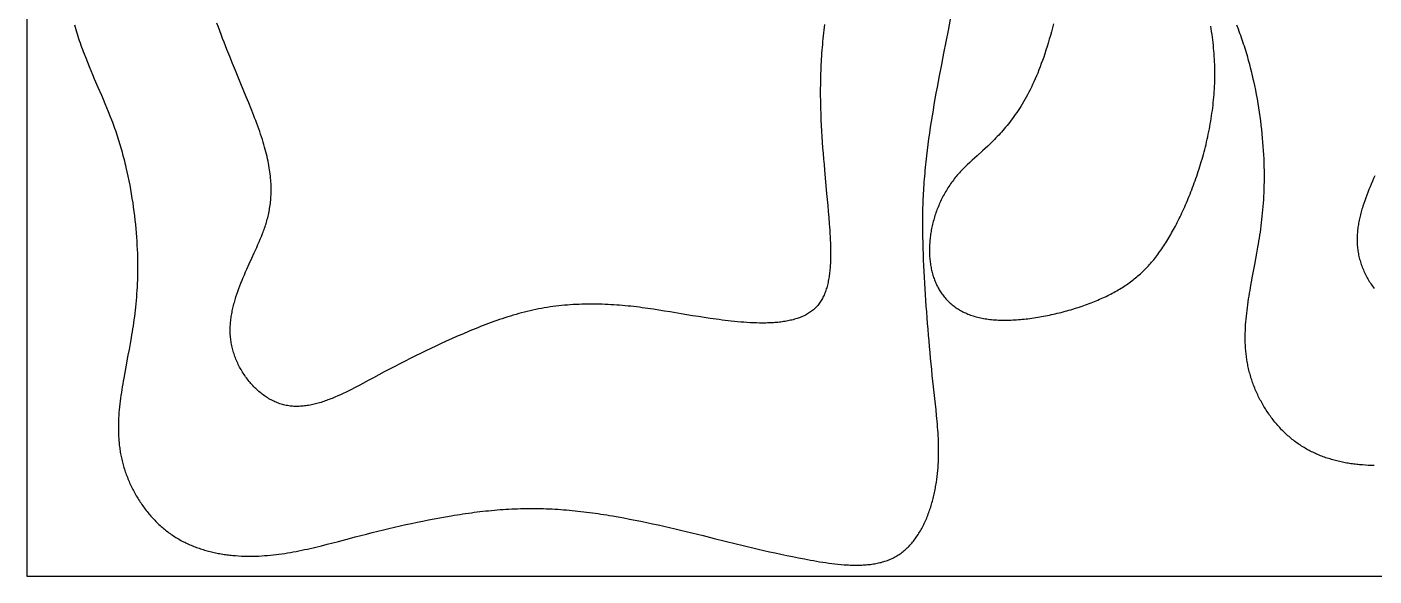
# Model space of a CAD drawing. Header units: millimetres. Extents: x 48852 to 50952, y 4792 to 5692.
# Drawn here: x 48852 to 49677, y 4792 to 5129 of the extents above; entities that cross this region are included whole.
import ezdxf

# ---------------------------------------------------------------- set-up
doc = ezdxf.new("R2010")
doc.units = ezdxf.units.MM
doc.layers.add('ESPEJO_1_ASPIRE', color=18, linetype='Continuous', true_color=0x4c0000)
doc.layers.add('Predeterminada', color=18, linetype='Continuous', true_color=0x000000)

msp = doc.modelspace()

# ---------------------------------------------------------------- linework, layer by layer
at = {"layer": 'ESPEJO_1_ASPIRE'}
for points in [[(48881.54, 5129.9), (48881.94, 5128.49), (48882.35, 5127.09), (48882.77, 5125.71), (48883.2, 5124.32), (48883.63, 5122.95), (48884.08, 5121.59), (48884.54, 5120.23), (48885, 5118.89), (48885.47, 5117.55), (48885.95, 5116.21), (48886.43, 5114.89), (48886.93, 5113.57), (48887.42, 5112.25), (48888.44, 5109.65), (48889.47, 5107.06), (48890.52, 5104.49), (48891.58, 5101.94), (48892.66, 5099.4), (48893.74, 5096.87), (48895.91, 5091.84), (48898.08, 5086.83), (48899.15, 5084.32), (48900.22, 5081.81), (48901.26, 5079.3), (48902.29, 5076.77), (48903.3, 5074.24), (48904.29, 5071.69), (48904.77, 5070.41), (48905.25, 5069.12), (48905.72, 5067.84), (48906.18, 5066.54), (48906.63, 5065.24), (48907.08, 5063.94), (48907.51, 5062.63), (48907.94, 5061.32), (48908.36, 5060), (48908.78, 5058.68), (48909.18, 5057.35), (48909.58, 5056.03), (48909.97, 5054.69), (48910.35, 5053.36), (48910.72, 5052.02), (48911.08, 5050.68), (48911.44, 5049.34), (48911.79, 5047.99), (48912.13, 5046.64), (48912.47, 5045.29), (48912.79, 5043.94), (48913.11, 5042.59), (48913.73, 5039.88), (48914.31, 5037.17), (48914.87, 5034.46), (48915.4, 5031.75), (48915.9, 5029.04), (48916.36, 5026.33), (48916.8, 5023.64), (48917.22, 5020.95), (48917.6, 5018.27), (48917.96, 5015.6), (48918.29, 5012.95), (48918.59, 5010.31), (48918.87, 5007.68), (48919.12, 5005.08), (48919.34, 5002.5), (48919.54, 4999.94), (48919.71, 4997.4), (48919.86, 4994.89), (48919.98, 4992.41), (48920.08, 4989.96), (48920.15, 4987.54), (48920.2, 4985.15), (48920.23, 4982.8), (48920.23, 4980.48), (48920.21, 4978.2), (48920.16, 4975.95), (48920.1, 4973.74), (48920.02, 4971.56), (48919.91, 4969.41), (48919.79, 4967.29), (48919.65, 4965.2), (48919.5, 4963.14), (48919.32, 4961.1), (48919.13, 4959.09), (48918.93, 4957.1), (48918.71, 4955.13), (48918.48, 4953.19), (48918.24, 4951.27), (48917.99, 4949.36), (48917.72, 4947.48), (48917.45, 4945.61), (48917.16, 4943.76), (48916.87, 4941.92), (48916.57, 4940.09), (48916.27, 4938.28), (48915.64, 4934.69), (48914.99, 4931.13), (48914.33, 4927.6), (48913, 4920.58), (48912.35, 4917.07), (48911.72, 4913.56), (48911.41, 4911.81), (48911.11, 4910.05), (48910.82, 4908.3), (48910.54, 4906.54), (48910.28, 4904.79), (48910.02, 4903.03), (48909.78, 4901.28), (48909.56, 4899.53), (48909.35, 4897.77), (48909.16, 4896.02), (48909, 4894.27), (48908.85, 4892.52), (48908.72, 4890.77), (48908.62, 4889.03), (48908.54, 4887.28), (48908.49, 4885.54), (48908.47, 4883.79), (48908.47, 4882.05), (48908.48, 4881.18), (48908.5, 4880.31), (48908.53, 4879.45), (48908.56, 4878.58), (48908.61, 4877.71), (48908.66, 4876.84), (48908.72, 4875.97), (48908.79, 4875.11), (48908.87, 4874.24), (48908.95, 4873.38), (48909.05, 4872.51), (48909.15, 4871.65), (48909.26, 4870.78), (48909.39, 4869.92), (48909.52, 4869.06), (48909.66, 4868.2), (48909.81, 4867.33), (48909.98, 4866.47), (48910.15, 4865.61), (48910.33, 4864.75), (48910.52, 4863.9), (48910.73, 4863.04), (48910.94, 4862.18), (48911.16, 4861.33), (48911.4, 4860.47), (48911.64, 4859.62), (48911.9, 4858.77), (48912.16, 4857.92), (48912.44, 4857.07), (48912.72, 4856.23), (48913.02, 4855.38), (48913.32, 4854.54), (48913.63, 4853.7), (48913.96, 4852.87), (48914.29, 4852.03), (48914.63, 4851.2), (48914.98, 4850.38), (48915.34, 4849.56), (48915.71, 4848.74), (48916.09, 4847.92), (48916.48, 4847.11), (48916.88, 4846.3), (48917.29, 4845.49), (48917.7, 4844.69), (48918.13, 4843.9), (48918.56, 4843.11), (48919, 4842.32), (48919.45, 4841.54), (48919.91, 4840.76), (48920.38, 4839.99), (48920.85, 4839.22), (48921.34, 4838.46), (48921.83, 4837.71), (48922.33, 4836.96), (48922.84, 4836.22), (48923.36, 4835.48), (48923.88, 4834.75), (48924.41, 4834.02), (48924.96, 4833.3), (48925.5, 4832.59), (48926.06, 4831.89), (48926.62, 4831.19), (48927.2, 4830.5), (48927.77, 4829.82), (48928.36, 4829.14), (48928.95, 4828.47), (48929.56, 4827.81), (48930.16, 4827.16), (48930.78, 4826.52), (48931.4, 4825.88), (48932.03, 4825.25), (48932.67, 4824.63), (48933.31, 4824.02), (48933.96, 4823.42), (48934.62, 4822.83), (48935.28, 4822.25), (48935.95, 4821.67), (48936.63, 4821.11), (48937.31, 4820.55), (48938, 4820.01), (48938.7, 4819.47), (48939.4, 4818.95), (48940.11, 4818.43), (48940.82, 4817.93), (48941.55, 4817.44), (48942.27, 4816.95), (48943, 4816.48), (48943.74, 4816.02), (48944.49, 4815.56), (48945.24, 4815.12), (48945.99, 4814.69), (48946.75, 4814.27), (48947.52, 4813.86), (48948.29, 4813.45), (48949.06, 4813.06), (48949.84, 4812.68), (48950.63, 4812.31), (48951.42, 4811.95), (48952.21, 4811.59), (48953.01, 4811.25), (48953.81, 4810.91), (48954.62, 4810.59), (48955.43, 4810.27), (48956.25, 4809.97), (48957.06, 4809.67), (48957.89, 4809.38), (48958.71, 4809.11), (48959.54, 4808.84), (48960.38, 4808.58), (48961.22, 4808.32), (48962.06, 4808.08), (48962.9, 4807.85), (48963.75, 4807.62), (48964.6, 4807.4), (48965.45, 4807.2), (48966.3, 4807), (48967.16, 4806.8), (48968.02, 4806.62), (48968.89, 4806.45), (48969.75, 4806.28), (48970.62, 4806.12), (48971.49, 4805.97), (48972.36, 4805.83), (48973.23, 4805.69), (48974.11, 4805.57), (48974.98, 4805.45), (48975.86, 4805.34), (48976.74, 4805.24), (48977.62, 4805.14), (48978.51, 4805.05), (48980.27, 4804.9), (48982.04, 4804.77), (48983.82, 4804.68), (48985.6, 4804.61), (48987.37, 4804.57), (48989.15, 4804.56), (48990.93, 4804.57), (48992.7, 4804.61), (48994.48, 4804.68), (48996.25, 4804.77), (48998.02, 4804.89), (48999.78, 4805.03), (49001.54, 4805.19), (49003.3, 4805.37), (49005.06, 4805.57), (49006.81, 4805.8), (49008.56, 4806.04), (49010.31, 4806.3), (49012.06, 4806.58), (49013.8, 4806.88), (49015.54, 4807.19), (49017.28, 4807.52), (49019.02, 4807.86), (49020.76, 4808.21), (49022.49, 4808.58), (49024.22, 4808.96), (49025.95, 4809.35), (49027.68, 4809.75), (49029.41, 4810.15), (49032.87, 4810.99), (49036.31, 4811.86), (49039.76, 4812.75), (49043.2, 4813.64), (49050.08, 4815.45), (49053.52, 4816.35), (49056.96, 4817.24), (49060.4, 4818.11), (49063.84, 4818.98), (49067.28, 4819.84), (49070.72, 4820.68), (49074.16, 4821.51), (49077.61, 4822.32), (49081.06, 4823.11), (49084.51, 4823.89), (49087.97, 4824.65), (49091.43, 4825.39), (49094.9, 4826.11), (49098.37, 4826.81), (49101.85, 4827.48), (49105.33, 4828.13), (49108.83, 4828.75), (49112.32, 4829.35), (49114.07, 4829.63), (49115.83, 4829.91), (49117.58, 4830.19), (49119.33, 4830.45), (49121.09, 4830.71), (49122.85, 4830.95), (49124.61, 4831.19), (49126.36, 4831.42), (49128.12, 4831.64), (49129.89, 4831.85), (49131.65, 4832.06), (49133.41, 4832.25), (49135.17, 4832.43), (49136.94, 4832.6), (49138.7, 4832.76), (49140.47, 4832.91), (49142.23, 4833.05), (49144, 4833.18), (49145.77, 4833.3), (49147.53, 4833.41), (49149.3, 4833.5), (49151.07, 4833.58), (49152.83, 4833.65), (49154.6, 4833.71), (49156.37, 4833.76), (49158.13, 4833.79), (49159.9, 4833.81), (49161.67, 4833.81), (49163.43, 4833.8), (49165.2, 4833.78), (49166.97, 4833.75), (49168.73, 4833.7), (49170.5, 4833.64), (49172.26, 4833.56), (49174.03, 4833.48), (49175.79, 4833.38), (49177.56, 4833.27), (49179.32, 4833.15), (49181.08, 4833.02), (49182.85, 4832.88), (49184.61, 4832.72), (49186.37, 4832.56), (49188.13, 4832.38), (49189.89, 4832.19), (49191.65, 4832), (49193.41, 4831.79), (49195.17, 4831.58), (49196.93, 4831.35), (49198.69, 4831.12), (49200.45, 4830.87), (49202.2, 4830.62), (49203.96, 4830.36), (49205.71, 4830.09), (49207.47, 4829.81), (49209.22, 4829.53), (49210.98, 4829.23), (49214.48, 4828.62), (49217.99, 4827.99), (49221.49, 4827.33), (49224.98, 4826.64), (49228.47, 4825.93), (49231.96, 4825.2), (49235.44, 4824.45), (49238.92, 4823.68), (49242.39, 4822.9), (49245.85, 4822.1), (49249.31, 4821.29), (49252.76, 4820.47), (49256.2, 4819.65), (49259.64, 4818.81), (49266.47, 4817.13), (49273.27, 4815.45), (49280.03, 4813.78), (49286.78, 4812.12), (49290.15, 4811.31), (49293.53, 4810.49), (49296.93, 4809.69), (49300.33, 4808.89), (49303.76, 4808.1), (49307.21, 4807.32), (49310.68, 4806.55), (49314.18, 4805.79), (49317.71, 4805.04), (49321.28, 4804.31), (49324.89, 4803.58), (49328.55, 4802.88), (49330.39, 4802.53), (49332.24, 4802.18), (49334.11, 4801.85), (49335.98, 4801.52), (49337.85, 4801.21), (49339.73, 4800.91), (49341.61, 4800.63), (49343.49, 4800.36), (49345.37, 4800.11), (49347.24, 4799.88), (49349.11, 4799.68), (49350.98, 4799.5), (49352.84, 4799.35), (49354.69, 4799.23), (49355.61, 4799.18), (49356.52, 4799.14), (49357.44, 4799.11), (49358.35, 4799.09), (49359.25, 4799.07), (49360.16, 4799.07), (49361.06, 4799.07), (49361.95, 4799.08), (49362.84, 4799.11), (49363.73, 4799.14), (49364.61, 4799.18), (49365.49, 4799.24), (49366.36, 4799.3), (49367.22, 4799.38), (49368.08, 4799.46), (49368.94, 4799.56), (49369.78, 4799.67), (49370.63, 4799.8), (49371.46, 4799.93), (49372.29, 4800.08), (49373.11, 4800.24), (49373.93, 4800.41), (49374.73, 4800.6), (49375.53, 4800.8), (49376.33, 4801.01), (49377.11, 4801.24), (49377.89, 4801.48), (49378.66, 4801.74), (49379.42, 4802.01), (49380.17, 4802.29), (49380.91, 4802.6), (49381.64, 4802.91), (49382.37, 4803.25), (49383.08, 4803.59), (49383.78, 4803.96), (49384.48, 4804.34), (49385.16, 4804.74), (49385.84, 4805.15), (49386.5, 4805.59), (49387.16, 4806.03), (49387.8, 4806.49), (49388.44, 4806.97), (49389.06, 4807.47), (49389.68, 4807.97), (49390.28, 4808.5), (49390.88, 4809.03), (49391.46, 4809.58), (49392.04, 4810.15), (49392.61, 4810.72), (49393.16, 4811.32), (49393.71, 4811.92), (49394.25, 4812.54), (49394.78, 4813.17), (49395.29, 4813.81), (49395.8, 4814.46), (49396.3, 4815.12), (49396.79, 4815.8), (49397.28, 4816.49), (49397.75, 4817.18), (49398.21, 4817.89), (49398.66, 4818.61), (49399.11, 4819.34), (49399.54, 4820.07), (49399.97, 4820.82), (49400.39, 4821.58), (49400.8, 4822.34), (49401.2, 4823.11), (49401.59, 4823.9), (49401.97, 4824.68), (49402.34, 4825.48), (49402.71, 4826.29), (49403.06, 4827.1), (49403.41, 4827.92), (49403.75, 4828.74), (49404.08, 4829.57), (49404.4, 4830.41), (49404.71, 4831.25), (49405.01, 4832.1), (49405.31, 4832.96), (49405.59, 4833.82), (49405.87, 4834.68), (49406.14, 4835.55), (49406.41, 4836.42), (49406.66, 4837.3), (49406.9, 4838.17), (49407.14, 4839.06), (49407.37, 4839.94), (49407.59, 4840.83), (49407.8, 4841.72), (49408.01, 4842.62), (49408.21, 4843.51), (49408.39, 4844.41), (49408.57, 4845.31), (49408.75, 4846.21), (49408.91, 4847.11), (49409.07, 4848.01), (49409.22, 4848.91), (49409.36, 4849.81), (49409.62, 4851.61), (49409.85, 4853.41), (49410.05, 4855.21), (49410.23, 4857), (49410.37, 4858.79), (49410.49, 4860.58), (49410.58, 4862.36), (49410.65, 4864.14), (49410.7, 4865.92), (49410.72, 4867.7), (49410.73, 4869.48), (49410.71, 4871.25), (49410.67, 4873.02), (49410.62, 4874.79), (49410.55, 4876.56), (49410.46, 4878.32), (49410.36, 4880.09), (49410.25, 4881.85), (49410.12, 4883.62), (49409.98, 4885.38), (49409.83, 4887.14), (49409.67, 4888.9), (49409.51, 4890.66), (49409.15, 4894.17), (49408.77, 4897.69), (49408.38, 4901.2), (49407.59, 4908.23), (49407.21, 4911.75), (49406.84, 4915.27), (49406.48, 4918.79), (49406.13, 4922.31), (49405.79, 4925.84), (49405.47, 4929.37), (49405.15, 4932.89), (49404.84, 4936.43), (49404.55, 4939.96), (49404.26, 4943.49), (49403.98, 4947.03), (49403.71, 4950.56), (49403.45, 4954.1), (49403.2, 4957.64), (49402.96, 4961.18), (49402.72, 4964.72), (49402.49, 4968.26), (49402.27, 4971.8), (49402.06, 4975.34), (49401.87, 4978.88), (49401.69, 4982.42), (49401.52, 4985.97), (49401.38, 4989.51), (49401.26, 4993.05), (49401.16, 4996.59), (49401.08, 5000.13), (49401.04, 5003.68), (49401.02, 5005.45), (49401.02, 5007.22), (49401.02, 5008.99), (49401.03, 5010.76), (49401.05, 5012.53), (49401.07, 5014.29), (49401.11, 5016.06), (49401.15, 5017.83), (49401.21, 5019.6), (49401.27, 5021.37), (49401.34, 5023.14), (49401.42, 5024.9), (49401.52, 5026.67), (49401.62, 5028.44), (49401.73, 5030.2), (49401.84, 5031.97), (49401.97, 5033.74), (49402.11, 5035.5), (49402.25, 5037.27), (49402.4, 5039.03), (49402.56, 5040.79), (49402.73, 5042.56), (49402.9, 5044.32), (49403.09, 5046.08), (49403.47, 5049.61), (49403.89, 5053.13), (49404.33, 5056.64), (49404.8, 5060.16), (49405.3, 5063.67), (49405.81, 5067.18), (49406.35, 5070.69), (49406.91, 5074.19), (49407.49, 5077.69), (49408.08, 5081.18), (49408.69, 5084.67), (49409.32, 5088.16), (49409.96, 5091.65), (49410.61, 5095.13), (49411.27, 5098.62), (49412.62, 5105.57), (49413.99, 5112.53), (49415.37, 5119.48), (49416.74, 5126.43), (49418.1, 5133.38)], [(49340.94, 5130.21), (49340.71, 5128.46), (49340.48, 5126.7), (49340.27, 5124.94), (49340.07, 5123.17), (49339.88, 5121.4), (49339.7, 5119.63), (49339.53, 5117.86), (49339.37, 5116.09), (49339.23, 5114.31), (49339.1, 5112.54), (49338.97, 5110.76), (49338.86, 5108.98), (49338.76, 5107.2), (49338.67, 5105.42), (49338.59, 5103.64), (49338.52, 5101.86), (49338.45, 5100.07), (49338.4, 5098.29), (49338.36, 5096.52), (49338.33, 5094.74), (49338.3, 5092.96), (49338.29, 5091.18), (49338.28, 5089.41), (49338.28, 5087.64), (49338.29, 5085.87), (49338.31, 5084.1), (49338.34, 5082.34), (49338.37, 5080.58), (49338.41, 5078.82), (49338.52, 5075.31), (49338.65, 5071.82), (49338.81, 5068.35), (49339, 5064.9), (49339.21, 5061.46), (49339.45, 5058.03), (49339.7, 5054.6), (49339.97, 5051.17), (49340.26, 5047.74), (49340.55, 5044.29), (49340.86, 5040.83), (49341.51, 5033.82), (49342.17, 5026.69), (49342.83, 5019.38), (49343.15, 5015.64), (49343.47, 5011.84), (49343.78, 5007.99), (49343.93, 5006.04), (49344.07, 5004.09), (49344.19, 5002.13), (49344.31, 5000.16), (49344.4, 4998.2), (49344.49, 4996.24), (49344.55, 4994.29), (49344.59, 4992.34), (49344.61, 4990.4), (49344.6, 4988.48), (49344.56, 4986.57), (49344.53, 4985.62), (49344.49, 4984.68), (49344.45, 4983.75), (49344.4, 4982.82), (49344.33, 4981.89), (49344.26, 4980.97), (49344.18, 4980.06), (49344.09, 4979.16), (49343.99, 4978.26), (49343.88, 4977.37), (49343.76, 4976.49), (49343.64, 4975.62), (49343.49, 4974.75), (49343.34, 4973.9), (49343.18, 4973.05), (49343.01, 4972.21), (49342.82, 4971.39), (49342.62, 4970.57), (49342.41, 4969.77), (49342.19, 4968.97), (49341.95, 4968.19), (49341.7, 4967.42), (49341.44, 4966.66), (49341.16, 4965.92), (49340.87, 4965.18), (49340.57, 4964.46), (49340.25, 4963.76), (49339.91, 4963.06), (49339.56, 4962.38), (49339.2, 4961.72), (49338.82, 4961.07), (49338.42, 4960.44), (49338.01, 4959.82), (49337.58, 4959.21), (49337.14, 4958.63), (49336.68, 4958.06), (49336.2, 4957.5), (49335.7, 4956.97), (49335.19, 4956.45), (49334.66, 4955.95), (49334.11, 4955.46), (49333.54, 4954.99), (49332.96, 4954.54), (49332.36, 4954.11), (49331.75, 4953.69), (49331.12, 4953.28), (49330.48, 4952.9), (49329.82, 4952.52), (49329.14, 4952.17), (49328.46, 4951.82), (49327.76, 4951.5), (49327.04, 4951.18), (49326.32, 4950.88), (49325.58, 4950.6), (49324.82, 4950.33), (49324.06, 4950.07), (49323.29, 4949.83), (49322.5, 4949.59), (49321.7, 4949.38), (49320.89, 4949.17), (49320.07, 4948.98), (49319.25, 4948.79), (49318.41, 4948.62), (49317.56, 4948.46), (49316.7, 4948.32), (49315.84, 4948.18), (49314.97, 4948.06), (49314.09, 4947.94), (49313.2, 4947.84), (49312.3, 4947.74), (49311.4, 4947.66), (49310.49, 4947.59), (49309.57, 4947.52), (49308.65, 4947.47), (49307.73, 4947.42), (49306.79, 4947.38), (49305.86, 4947.35), (49304.92, 4947.33), (49303.97, 4947.32), (49303.02, 4947.31), (49301.11, 4947.33), (49299.19, 4947.37), (49297.26, 4947.43), (49295.33, 4947.53), (49293.39, 4947.64), (49291.46, 4947.78), (49289.52, 4947.93), (49287.59, 4948.1), (49285.67, 4948.29), (49283.75, 4948.49), (49281.86, 4948.7), (49279.97, 4948.93), (49278.1, 4949.16), (49276.25, 4949.39), (49274.41, 4949.64), (49272.58, 4949.9), (49270.77, 4950.16), (49267.18, 4950.69), (49263.63, 4951.25), (49260.11, 4951.82), (49253.17, 4952.98), (49246.31, 4954.13), (49242.9, 4954.69), (49239.49, 4955.24), (49236.08, 4955.76), (49234.38, 4956.02), (49232.67, 4956.26), (49230.96, 4956.5), (49229.24, 4956.73), (49227.52, 4956.95), (49225.8, 4957.16), (49224.07, 4957.36), (49222.33, 4957.55), (49220.59, 4957.73), (49218.85, 4957.9), (49217.1, 4958.06), (49215.34, 4958.2), (49213.59, 4958.33), (49211.82, 4958.45), (49210.06, 4958.56), (49208.29, 4958.65), (49206.52, 4958.73), (49204.75, 4958.79), (49202.98, 4958.84), (49201.2, 4958.88), (49199.42, 4958.9), (49197.64, 4958.91), (49195.87, 4958.89), (49194.09, 4958.87), (49192.31, 4958.82), (49190.53, 4958.76), (49188.75, 4958.69), (49186.97, 4958.59), (49185.19, 4958.48), (49183.41, 4958.35), (49181.64, 4958.2), (49179.87, 4958.03), (49178.1, 4957.84), (49176.33, 4957.63), (49174.57, 4957.4), (49172.8, 4957.15), (49171.05, 4956.88), (49169.29, 4956.59), (49167.54, 4956.28), (49165.79, 4955.95), (49164.05, 4955.59), (49162.32, 4955.22), (49160.58, 4954.83), (49158.85, 4954.42), (49157.13, 4953.99), (49155.41, 4953.54), (49153.69, 4953.08), (49151.98, 4952.6), (49150.27, 4952.1), (49148.57, 4951.59), (49146.87, 4951.06), (49145.18, 4950.52), (49143.49, 4949.97), (49141.81, 4949.4), (49140.13, 4948.82), (49138.45, 4948.23), (49136.78, 4947.63), (49135.12, 4947.01), (49133.46, 4946.39), (49131.81, 4945.75), (49130.16, 4945.11), (49128.51, 4944.46), (49126.87, 4943.8), (49125.24, 4943.13), (49123.61, 4942.45), (49121.99, 4941.77), (49118.76, 4940.39), (49115.55, 4938.99), (49112.36, 4937.58), (49109.19, 4936.15), (49106.04, 4934.7), (49102.89, 4933.23), (49099.76, 4931.75), (49096.63, 4930.24), (49093.5, 4928.72), (49090.36, 4927.17), (49087.22, 4925.6), (49084.07, 4924), (49080.9, 4922.38), (49077.72, 4920.73), (49074.51, 4919.05), (49071.28, 4917.35), (49068.03, 4915.62), (49064.74, 4913.85), (49061.41, 4912.06), (49058.06, 4910.26), (49056.37, 4909.36), (49054.68, 4908.47), (49052.98, 4907.58), (49051.28, 4906.72), (49049.58, 4905.86), (49047.88, 4905.02), (49046.17, 4904.21), (49044.46, 4903.41), (49042.75, 4902.65), (49041.04, 4901.91), (49040.19, 4901.55), (49039.34, 4901.2), (49038.49, 4900.86), (49037.63, 4900.53), (49036.78, 4900.21), (49035.93, 4899.9), (49035.08, 4899.6), (49034.23, 4899.31), (49033.38, 4899.03), (49032.54, 4898.76), (49031.69, 4898.5), (49030.85, 4898.26), (49030.01, 4898.02), (49029.16, 4897.8), (49028.32, 4897.6), (49027.49, 4897.4), (49026.65, 4897.22), (49025.82, 4897.06), (49024.98, 4896.9), (49024.15, 4896.77), (49023.32, 4896.64), (49022.5, 4896.54), (49021.67, 4896.45), (49020.85, 4896.37), (49020.03, 4896.32), (49019.22, 4896.28), (49018.4, 4896.25), (49017.59, 4896.25), (49016.78, 4896.26), (49015.98, 4896.29), (49015.18, 4896.34), (49014.38, 4896.41), (49013.58, 4896.5), (49012.79, 4896.6), (49012, 4896.73), (49011.21, 4896.88), (49010.43, 4897.05), (49009.65, 4897.24), (49008.88, 4897.45), (49008.11, 4897.68), (49007.34, 4897.93), (49006.58, 4898.2), (49005.83, 4898.49), (49005.07, 4898.79), (49004.33, 4899.12), (49003.59, 4899.46), (49002.85, 4899.82), (49002.12, 4900.2), (49001.4, 4900.59), (49000.68, 4901.01), (48999.97, 4901.43), (48999.27, 4901.88), (48998.57, 4902.34), (48997.88, 4902.81), (48997.2, 4903.31), (48996.53, 4903.81), (48995.86, 4904.33), (48995.2, 4904.87), (48994.55, 4905.41), (48993.91, 4905.98), (48993.27, 4906.55), (48992.65, 4907.14), (48992.03, 4907.74), (48991.42, 4908.35), (48990.82, 4908.98), (48990.24, 4909.62), (48989.66, 4910.27), (48989.09, 4910.92), (48988.53, 4911.6), (48987.98, 4912.28), (48987.45, 4912.97), (48986.92, 4913.67), (48986.41, 4914.38), (48985.9, 4915.1), (48985.41, 4915.83), (48984.93, 4916.56), (48984.46, 4917.31), (48984.01, 4918.06), (48983.56, 4918.82), (48983.13, 4919.59), (48982.71, 4920.36), (48982.31, 4921.14), (48981.91, 4921.93), (48981.53, 4922.73), (48981.17, 4923.53), (48980.82, 4924.33), (48980.48, 4925.14), (48980.16, 4925.95), (48979.85, 4926.77), (48979.55, 4927.6), (48979.27, 4928.42), (48979.01, 4929.25), (48978.76, 4930.09), (48978.52, 4930.92), (48978.31, 4931.76), (48978.1, 4932.61), (48977.92, 4933.45), (48977.75, 4934.29), (48977.59, 4935.14), (48977.46, 4935.99), (48977.34, 4936.83), (48977.23, 4937.68), (48977.15, 4938.53), (48977.08, 4939.38), (48977.02, 4940.23), (48976.98, 4941.08), (48976.96, 4941.93), (48976.95, 4942.78), (48976.95, 4943.64), (48976.97, 4944.49), (48977.01, 4945.34), (48977.06, 4946.19), (48977.12, 4947.05), (48977.19, 4947.9), (48977.28, 4948.76), (48977.38, 4949.61), (48977.49, 4950.46), (48977.62, 4951.32), (48977.76, 4952.17), (48977.9, 4953.03), (48978.06, 4953.88), (48978.24, 4954.74), (48978.42, 4955.59), (48978.61, 4956.45), (48978.81, 4957.3), (48979.02, 4958.16), (48979.25, 4959.01), (48979.48, 4959.87), (48979.72, 4960.72), (48979.97, 4961.58), (48980.22, 4962.43), (48980.49, 4963.28), (48981.05, 4964.99), (48981.63, 4966.7), (48982.24, 4968.4), (48982.88, 4970.11), (48983.54, 4971.81), (48984.22, 4973.51), (48984.92, 4975.2), (48985.64, 4976.9), (48986.37, 4978.59), (48987.11, 4980.28), (48988.62, 4983.65), (48990.15, 4987), (48991.68, 4990.34), (48993.19, 4993.66), (48993.94, 4995.33), (48994.67, 4996.99), (48995.38, 4998.67), (48996.07, 5000.36), (48996.74, 5002.06), (48997.07, 5002.91), (48997.39, 5003.77), (48997.7, 5004.64), (48998.01, 5005.51), (48998.3, 5006.39), (48998.59, 5007.27), (48998.87, 5008.16), (48999.14, 5009.06), (48999.4, 5009.97), (48999.65, 5010.88), (48999.89, 5011.8), (49000.12, 5012.73), (49000.34, 5013.67), (49000.55, 5014.61), (49000.75, 5015.57), (49000.93, 5016.54), (49001.1, 5017.51), (49001.26, 5018.5), (49001.4, 5019.5), (49001.53, 5020.51), (49001.65, 5021.54), (49001.75, 5022.57), (49001.84, 5023.62), (49001.91, 5024.68), (49001.96, 5025.76), (49002, 5026.84), (49002.03, 5027.95), (49002.03, 5029.06), (49002.02, 5030.2), (49001.99, 5031.35), (49001.95, 5032.51), (49001.88, 5033.69), (49001.8, 5034.89), (49001.69, 5036.1), (49001.57, 5037.33), (49001.43, 5038.58), (49001.26, 5039.85), (49001.08, 5041.13), (49000.88, 5042.44), (49000.65, 5043.76), (49000.4, 5045.11), (49000.13, 5046.47), (48999.84, 5047.85), (48999.52, 5049.26), (48999.18, 5050.68), (48998.81, 5052.13), (48998.43, 5053.6), (48998.01, 5055.09), (48997.57, 5056.61), (48997.11, 5058.15), (48996.62, 5059.71), (48996.11, 5061.29), (48995.57, 5062.9), (48995.01, 5064.53), (48994.42, 5066.19), (48993.82, 5067.87), (48993.19, 5069.57), (48992.54, 5071.29), (48991.88, 5073.04), (48991.2, 5074.81), (48989.78, 5078.42), (48988.29, 5082.11), (48986.75, 5085.9), (48983.53, 5093.74), (48980.16, 5101.94), (48978.44, 5106.16), (48976.7, 5110.48), (48974.95, 5114.88), (48974.07, 5117.11), (48973.19, 5119.36), (48972.32, 5121.63), (48971.44, 5123.92), (48970.57, 5126.24), (48969.7, 5128.57), (48968.84, 5130.93)], [(49481.05, 5130.46), (49480.43, 5128.05), (49479.79, 5125.67), (49479.15, 5123.34), (49478.49, 5121.04), (49477.82, 5118.78), (49477.14, 5116.56), (49476.46, 5114.39), (49475.76, 5112.25), (49475.05, 5110.17), (49474.33, 5108.12), (49473.61, 5106.13), (49472.87, 5104.18), (49472.13, 5102.27), (49471.38, 5100.41), (49470.62, 5098.6), (49469.85, 5096.83), (49469.08, 5095.1), (49468.3, 5093.42), (49467.51, 5091.77), (49466.72, 5090.17), (49465.92, 5088.6), (49465.12, 5087.08), (49464.31, 5085.59), (49463.49, 5084.14), (49462.67, 5082.72), (49461.85, 5081.34), (49461.02, 5080), (49460.19, 5078.68), (49459.36, 5077.4), (49458.52, 5076.15), (49457.68, 5074.93), (49456.83, 5073.75), (49455.99, 5072.59), (49455.14, 5071.45), (49454.29, 5070.35), (49453.45, 5069.27), (49452.6, 5068.22), (49451.74, 5067.19), (49450.89, 5066.19), (49450.04, 5065.21), (49449.19, 5064.25), (49448.34, 5063.31), (49447.5, 5062.4), (49446.65, 5061.5), (49445.8, 5060.62), (49444.96, 5059.76), (49444.12, 5058.91), (49443.28, 5058.08), (49442.45, 5057.27), (49440.78, 5055.69), (49439.14, 5054.15), (49437.51, 5052.66), (49434.33, 5049.78), (49432.77, 5048.37), (49431.24, 5046.98), (49429.74, 5045.6), (49428.28, 5044.23), (49427.56, 5043.54), (49426.85, 5042.84), (49426.15, 5042.15), (49425.46, 5041.45), (49424.78, 5040.74), (49424.12, 5040.03), (49423.46, 5039.31), (49422.81, 5038.59), (49422.18, 5037.86), (49421.55, 5037.12), (49420.94, 5036.37), (49420.34, 5035.61), (49419.75, 5034.85), (49419.17, 5034.08), (49418.61, 5033.3), (49418.05, 5032.52), (49417.51, 5031.73), (49416.98, 5030.93), (49416.46, 5030.13), (49415.95, 5029.32), (49415.45, 5028.5), (49414.97, 5027.68), (49414.5, 5026.86), (49414.03, 5026.03), (49413.58, 5025.19), (49413.15, 5024.35), (49412.72, 5023.51), (49412.3, 5022.66), (49411.9, 5021.81), (49411.51, 5020.95), (49411.13, 5020.09), (49410.76, 5019.23), (49410.4, 5018.36), (49410.05, 5017.49), (49409.72, 5016.62), (49409.4, 5015.75), (49409.09, 5014.87), (49408.79, 5014), (49408.5, 5013.12), (49408.22, 5012.24), (49407.96, 5011.35), (49407.7, 5010.47), (49407.46, 5009.59), (49407.23, 5008.7), (49407.02, 5007.82), (49406.81, 5006.93), (49406.62, 5006.05), (49406.43, 5005.16), (49406.26, 5004.28), (49406.1, 5003.39), (49405.95, 5002.51), (49405.82, 5001.63), (49405.69, 5000.74), (49405.58, 4999.87), (49405.48, 4998.99), (49405.39, 4998.11), (49405.31, 4997.24), (49405.25, 4996.37), (49405.19, 4995.5), (49405.15, 4994.63), (49405.12, 4993.77), (49405.1, 4992.91), (49405.09, 4992.05), (49405.09, 4991.2), (49405.11, 4990.35), (49405.14, 4989.51), (49405.18, 4988.67), (49405.23, 4987.83), (49405.29, 4987), (49405.36, 4986.18), (49405.45, 4985.36), (49405.55, 4984.54), (49405.66, 4983.73), (49405.78, 4982.93), (49405.91, 4982.13), (49406.06, 4981.34), (49406.22, 4980.56), (49406.38, 4979.78), (49406.57, 4979.01), (49406.76, 4978.24), (49406.96, 4977.48), (49407.18, 4976.73), (49407.41, 4975.98), (49407.65, 4975.25), (49407.91, 4974.52), (49408.17, 4973.79), (49408.45, 4973.08), (49408.74, 4972.37), (49409.05, 4971.67), (49409.36, 4970.98), (49409.69, 4970.29), (49410.03, 4969.62), (49410.39, 4968.95), (49410.76, 4968.29), (49411.13, 4967.64), (49411.53, 4967), (49411.93, 4966.37), (49412.35, 4965.74), (49412.78, 4965.13), (49413.23, 4964.52), (49413.68, 4963.93), (49414.15, 4963.34), (49414.64, 4962.77), (49415.13, 4962.2), (49415.64, 4961.64), (49416.17, 4961.1), (49416.7, 4960.56), (49417.25, 4960.04), (49417.81, 4959.52), (49418.39, 4959.02), (49418.98, 4958.53), (49419.58, 4958.05), (49420.2, 4957.57), (49420.83, 4957.11), (49421.48, 4956.67), (49422.13, 4956.23), (49422.81, 4955.8), (49423.49, 4955.39), (49424.19, 4954.99), (49424.9, 4954.6), (49425.63, 4954.22), (49426.37, 4953.86), (49427.13, 4953.51), (49427.9, 4953.17), (49428.68, 4952.84), (49429.48, 4952.53), (49430.29, 4952.23), (49431.12, 4951.94), (49431.96, 4951.67), (49432.81, 4951.4), (49433.68, 4951.16), (49434.56, 4950.92), (49435.46, 4950.7), (49436.38, 4950.5), (49437.3, 4950.31), (49438.25, 4950.13), (49439.2, 4949.97), (49440.17, 4949.82), (49441.16, 4949.68), (49442.16, 4949.56), (49443.17, 4949.46), (49444.19, 4949.36), (49445.23, 4949.28), (49446.27, 4949.22), (49447.33, 4949.16), (49448.4, 4949.12), (49449.48, 4949.1), (49450.57, 4949.08), (49451.67, 4949.08), (49452.78, 4949.09), (49453.9, 4949.12), (49455.02, 4949.15), (49456.15, 4949.2), (49457.29, 4949.26), (49458.44, 4949.33), (49459.6, 4949.41), (49460.76, 4949.51), (49461.92, 4949.61), (49463.09, 4949.73), (49464.27, 4949.86), (49465.45, 4949.99), (49466.63, 4950.14), (49467.82, 4950.3), (49469.01, 4950.47), (49470.2, 4950.65), (49471.4, 4950.85), (49472.6, 4951.05), (49473.8, 4951.26), (49475, 4951.48), (49476.2, 4951.71), (49477.4, 4951.94), (49478.6, 4952.19), (49479.8, 4952.45), (49480.99, 4952.72), (49482.19, 4952.99), (49483.38, 4953.28), (49484.58, 4953.57), (49485.76, 4953.87), (49486.95, 4954.18), (49488.13, 4954.49), (49489.31, 4954.82), (49490.48, 4955.15), (49491.65, 4955.49), (49492.81, 4955.84), (49493.97, 4956.19), (49495.12, 4956.56), (49496.26, 4956.92), (49497.4, 4957.3), (49498.53, 4957.68), (49499.65, 4958.07), (49500.76, 4958.47), (49501.86, 4958.87), (49502.96, 4959.28), (49504.04, 4959.69), (49505.11, 4960.11), (49506.18, 4960.54), (49507.23, 4960.97), (49508.27, 4961.41), (49509.3, 4961.85), (49510.31, 4962.29), (49511.32, 4962.75), (49512.31, 4963.2), (49513.29, 4963.66), (49514.25, 4964.13), (49515.21, 4964.61), (49516.15, 4965.09), (49517.08, 4965.57), (49518, 4966.06), (49518.9, 4966.56), (49519.8, 4967.06), (49520.69, 4967.58), (49521.56, 4968.09), (49522.43, 4968.62), (49523.28, 4969.15), (49524.12, 4969.69), (49524.96, 4970.24), (49525.78, 4970.79), (49526.6, 4971.36), (49527.4, 4971.93), (49528.2, 4972.51), (49528.98, 4973.1), (49529.76, 4973.69), (49530.53, 4974.3), (49531.29, 4974.91), (49532.04, 4975.54), (49532.79, 4976.17), (49533.52, 4976.81), (49534.25, 4977.47), (49534.97, 4978.13), (49535.69, 4978.8), (49536.39, 4979.48), (49537.09, 4980.18), (49537.79, 4980.88), (49538.47, 4981.6), (49539.15, 4982.32), (49539.82, 4983.06), (49540.49, 4983.81), (49541.15, 4984.57), (49541.81, 4985.34), (49542.46, 4986.12), (49543.1, 4986.92), (49543.74, 4987.73), (49544.38, 4988.55), (49545.01, 4989.38), (49545.63, 4990.22), (49546.25, 4991.08), (49546.87, 4991.95), (49547.48, 4992.84), (49548.09, 4993.74), (49548.69, 4994.65), (49549.29, 4995.57), (49549.89, 4996.51), (49550.49, 4997.47), (49551.08, 4998.44), (49551.67, 4999.42), (49552.26, 5000.42), (49552.84, 5001.43), (49553.42, 5002.46), (49554, 5003.5), (49554.58, 5004.56), (49555.16, 5005.63), (49555.74, 5006.72), (49556.31, 5007.83), (49556.88, 5008.95), (49557.46, 5010.08), (49558.03, 5011.24), (49558.6, 5012.41), (49559.17, 5013.59), (49559.73, 5014.79), (49560.3, 5016.01), (49560.86, 5017.24), (49561.42, 5018.49), (49561.97, 5019.74), (49562.52, 5021.02), (49563.07, 5022.31), (49563.62, 5023.61), (49564.16, 5024.92), (49564.69, 5026.25), (49565.23, 5027.59), (49565.75, 5028.94), (49566.27, 5030.31), (49566.79, 5031.68), (49567.3, 5033.07), (49567.8, 5034.47), (49568.3, 5035.89), (49568.79, 5037.31), (49569.28, 5038.74), (49569.75, 5040.19), (49570.22, 5041.65), (49570.69, 5043.11), (49571.14, 5044.59), (49571.59, 5046.07), (49572.02, 5047.57), (49572.45, 5049.07), (49572.87, 5050.58), (49573.28, 5052.11), (49573.68, 5053.64), (49574.07, 5055.17), (49574.45, 5056.72), (49574.82, 5058.27), (49575.18, 5059.84), (49575.53, 5061.4), (49575.87, 5062.98), (49576.19, 5064.56), (49576.51, 5066.15), (49576.81, 5067.75), (49577.1, 5069.35), (49577.37, 5070.95), (49577.64, 5072.57), (49577.89, 5074.18), (49578.12, 5075.81), (49578.35, 5077.43), (49578.56, 5079.07), (49578.75, 5080.7), (49578.93, 5082.34), (49579.1, 5083.99), (49579.25, 5085.64), (49579.38, 5087.29), (49579.5, 5088.94), (49579.61, 5090.6), (49579.69, 5092.26), (49579.76, 5093.92), (49579.82, 5095.58), (49579.86, 5097.25), (49579.88, 5098.92), (49579.88, 5100.58), (49579.86, 5102.25), (49579.83, 5103.93), (49579.78, 5105.6), (49579.71, 5107.27), (49579.62, 5108.94), (49579.52, 5110.61), (49579.4, 5112.29), (49579.26, 5113.97), (49579.11, 5115.64), (49578.94, 5117.32), (49578.76, 5119), (49578.57, 5120.68), (49578.36, 5122.36), (49578.14, 5124.04), (49577.91, 5125.73), (49577.67, 5127.42), (49577.41, 5129.11)], [(49677.37, 4860.07), (49675.6, 4860.11), (49673.82, 4860.18), (49672.04, 4860.27), (49670.27, 4860.4), (49668.51, 4860.55), (49667.62, 4860.64), (49666.74, 4860.74), (49665.86, 4860.84), (49664.98, 4860.95), (49664.11, 4861.07), (49663.23, 4861.19), (49662.36, 4861.33), (49661.49, 4861.47), (49660.62, 4861.62), (49659.75, 4861.78), (49658.89, 4861.95), (49658.02, 4862.12), (49657.16, 4862.3), (49656.3, 4862.5), (49655.45, 4862.7), (49654.6, 4862.9), (49653.75, 4863.12), (49652.9, 4863.35), (49652.06, 4863.58), (49651.22, 4863.82), (49650.38, 4864.08), (49649.55, 4864.34), (49648.71, 4864.61), (49647.89, 4864.88), (49647.06, 4865.17), (49646.25, 4865.47), (49645.43, 4865.77), (49644.62, 4866.09), (49643.81, 4866.41), (49643.01, 4866.75), (49642.21, 4867.09), (49641.42, 4867.45), (49640.63, 4867.81), (49639.84, 4868.18), (49639.06, 4868.56), (49638.29, 4868.95), (49637.52, 4869.36), (49636.75, 4869.77), (49635.99, 4870.19), (49635.24, 4870.62), (49634.49, 4871.06), (49633.74, 4871.52), (49633, 4871.98), (49632.27, 4872.45), (49631.55, 4872.94), (49630.82, 4873.43), (49630.11, 4873.93), (49629.4, 4874.45), (49628.7, 4874.97), (49628, 4875.51), (49627.31, 4876.05), (49626.63, 4876.61), (49625.95, 4877.17), (49625.28, 4877.75), (49624.62, 4878.33), (49623.96, 4878.92), (49623.31, 4879.52), (49622.67, 4880.13), (49622.03, 4880.75), (49621.4, 4881.38), (49620.78, 4882.02), (49620.16, 4882.66), (49619.56, 4883.31), (49618.95, 4883.97), (49618.36, 4884.64), (49617.77, 4885.32), (49617.2, 4886), (49616.62, 4886.69), (49616.06, 4887.39), (49615.5, 4888.09), (49614.96, 4888.8), (49614.41, 4889.52), (49613.88, 4890.25), (49613.36, 4890.98), (49612.84, 4891.72), (49612.33, 4892.46), (49611.83, 4893.21), (49611.34, 4893.96), (49610.85, 4894.72), (49610.38, 4895.49), (49609.91, 4896.26), (49609.45, 4897.04), (49609, 4897.82), (49608.56, 4898.61), (49608.13, 4899.4), (49607.7, 4900.19), (49607.29, 4900.99), (49606.88, 4901.8), (49606.48, 4902.61), (49606.09, 4903.42), (49605.71, 4904.24), (49605.34, 4905.06), (49604.98, 4905.88), (49604.63, 4906.7), (49604.29, 4907.53), (49603.96, 4908.37), (49603.63, 4909.2), (49603.32, 4910.04), (49603.02, 4910.88), (49602.72, 4911.73), (49602.44, 4912.57), (49602.16, 4913.42), (49601.9, 4914.27), (49601.64, 4915.12), (49601.4, 4915.97), (49601.16, 4916.83), (49600.94, 4917.68), (49600.73, 4918.54), (49600.52, 4919.4), (49600.33, 4920.25), (49600.15, 4921.11), (49599.98, 4921.97), (49599.81, 4922.83), (49599.66, 4923.7), (49599.52, 4924.56), (49599.39, 4925.42), (49599.26, 4926.28), (49599.15, 4927.15), (49599.05, 4928.01), (49598.95, 4928.88), (49598.87, 4929.74), (49598.79, 4930.61), (49598.72, 4931.47), (49598.66, 4932.34), (49598.61, 4933.21), (49598.56, 4934.08), (49598.53, 4934.95), (49598.5, 4935.81), (49598.47, 4937.55), (49598.47, 4939.29), (49598.49, 4941.04), (49598.54, 4942.78), (49598.62, 4944.53), (49598.72, 4946.27), (49598.85, 4948.02), (49599, 4949.77), (49599.16, 4951.52), (49599.35, 4953.27), (49599.56, 4955.03), (49599.78, 4956.78), (49600.02, 4958.53), (49600.28, 4960.29), (49600.54, 4962.04), (49600.82, 4963.8), (49601.11, 4965.55), (49601.41, 4967.31), (49601.72, 4969.06), (49602.35, 4972.57), (49603, 4976.08), (49604.33, 4983.1), (49604.99, 4986.63), (49605.64, 4990.19), (49606.27, 4993.78), (49606.57, 4995.59), (49606.87, 4997.42), (49607.16, 4999.26), (49607.45, 5001.11), (49607.72, 5002.98), (49607.99, 5004.86), (49608.24, 5006.77), (49608.48, 5008.69), (49608.71, 5010.63), (49608.93, 5012.6), (49609.13, 5014.59), (49609.32, 5016.6), (49609.5, 5018.64), (49609.65, 5020.7), (49609.79, 5022.79), (49609.91, 5024.91), (49610.02, 5027.06), (49610.1, 5029.24), (49610.16, 5031.45), (49610.21, 5033.7), (49610.23, 5035.98), (49610.23, 5038.3), (49610.2, 5040.65), (49610.15, 5043.04), (49610.08, 5045.46), (49609.98, 5047.91), (49609.86, 5050.39), (49609.71, 5052.9), (49609.54, 5055.44), (49609.34, 5058), (49609.12, 5060.58), (49608.87, 5063.18), (49608.59, 5065.81), (49608.29, 5068.45), (49607.96, 5071.1), (49607.6, 5073.77), (49607.22, 5076.45), (49606.8, 5079.14), (49606.36, 5081.83), (49605.9, 5084.54), (49605.4, 5087.25), (49604.87, 5089.96), (49604.31, 5092.67), (49603.73, 5095.38), (49603.43, 5096.73), (49603.11, 5098.09), (49602.79, 5099.44), (49602.47, 5100.79), (49602.13, 5102.14), (49601.79, 5103.49), (49601.44, 5104.84), (49601.08, 5106.18), (49600.72, 5107.52), (49600.35, 5108.86), (49599.97, 5110.19), (49599.58, 5111.53), (49599.18, 5112.85), (49598.78, 5114.18), (49598.36, 5115.5), (49597.94, 5116.82), (49597.51, 5118.13), (49597.08, 5119.44), (49596.63, 5120.74), (49596.18, 5122.04), (49595.72, 5123.34), (49595.25, 5124.62), (49594.77, 5125.91), (49594.29, 5127.19), (49593.3, 5129.74)], [(49677.86, 5037.47), (49677.11, 5035.78), (49676.37, 5034.09), (49675.64, 5032.4), (49674.92, 5030.7), (49674.22, 5029.01), (49673.54, 5027.31), (49672.88, 5025.61), (49672.24, 5023.9), (49671.63, 5022.2), (49671.05, 5020.49), (49670.49, 5018.78), (49670.22, 5017.93), (49669.97, 5017.08), (49669.72, 5016.22), (49669.48, 5015.37), (49669.25, 5014.51), (49669.02, 5013.66), (49668.81, 5012.8), (49668.61, 5011.95), (49668.42, 5011.09), (49668.24, 5010.24), (49668.06, 5009.38), (49667.9, 5008.53), (49667.76, 5007.67), (49667.62, 5006.82), (49667.49, 5005.96), (49667.38, 5005.11), (49667.28, 5004.26), (49667.19, 5003.4), (49667.12, 5002.55), (49667.06, 5001.69), (49667.01, 5000.84), (49666.97, 4999.99), (49666.95, 4999.14), (49666.95, 4998.28), (49666.96, 4997.43), (49666.98, 4996.58), (49667.02, 4995.73), (49667.08, 4994.88), (49667.15, 4994.03), (49667.23, 4993.18), (49667.34, 4992.33), (49667.46, 4991.49), (49667.59, 4990.64), (49667.75, 4989.79), (49667.92, 4988.95), (49668.1, 4988.11), (49668.31, 4987.26), (49668.52, 4986.42), (49668.76, 4985.59), (49669.01, 4984.75), (49669.27, 4983.92), (49669.55, 4983.1), (49669.85, 4982.27), (49670.16, 4981.45), (49670.48, 4980.64), (49670.82, 4979.83), (49671.17, 4979.03), (49671.53, 4978.23), (49671.91, 4977.43), (49672.31, 4976.64), (49672.71, 4975.86), (49673.13, 4975.09), (49673.56, 4974.32), (49674.01, 4973.56), (49674.46, 4972.81), (49674.93, 4972.06), (49675.41, 4971.33), (49675.9, 4970.6), (49676.41, 4969.88), (49676.92, 4969.17), (49677.45, 4968.47)]]:
    msp.add_lwpolyline(points, dxfattribs=at)
at = {"layer": 'Predeterminada'}
msp.add_lwpolyline([(48852.48, 4792.4), (50952.48, 4792.4), (50952.48, 5692.4), (48852.48, 5692.4)], close=True, dxfattribs=at)

doc.saveas('drawing.dxf')
